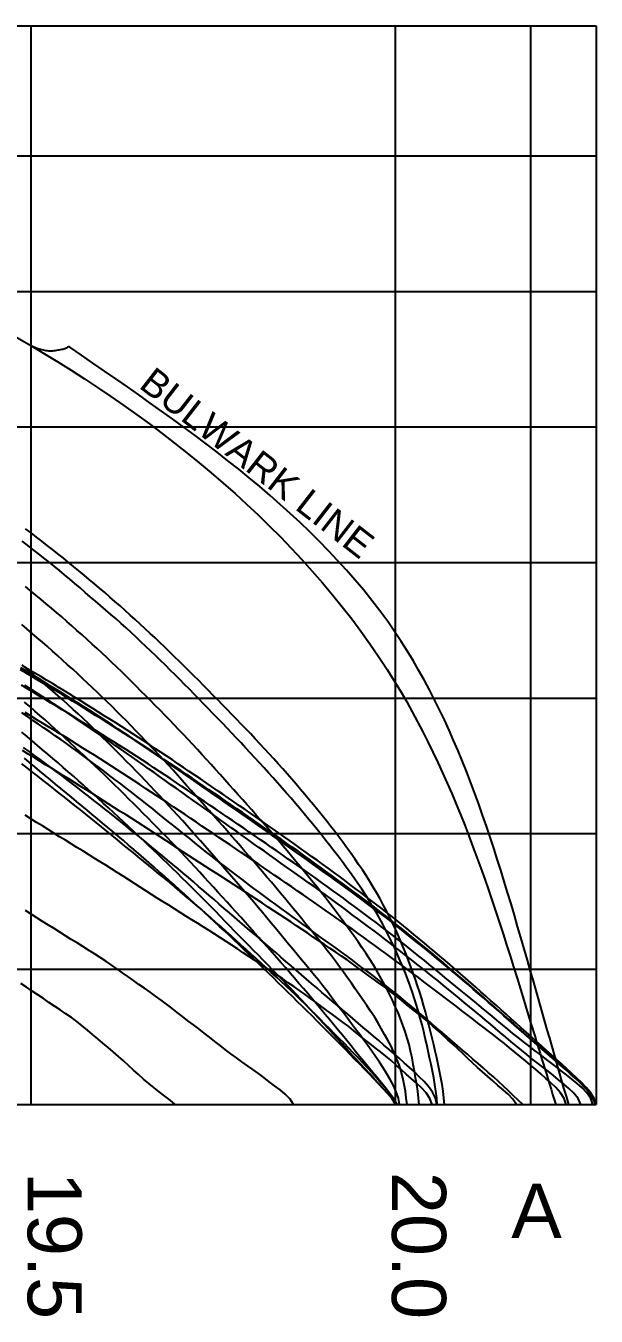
# Model space of a CAD drawing. Header units: millimetres. Extents: x 219888 to 472088, y 91183 to 209983.
# Drawn here: x 449671 to 458093, y 122298 to 141339 of the extents above; entities that cross this region are included whole.
import ezdxf

# ---------------------------------------------------------------- set-up
doc = ezdxf.new("R2010")
doc.units = ezdxf.units.MM
for name, color, linetype in [('Waterlines', 7, 'Continuous'), ('水线面图', 7, 'Continuous'), ('纵剖面图', 7, 'Continuous'), ('网格线和标注', 7, 'Continuous')]:
    doc.layers.add(name, color=color, linetype=linetype)
doc.styles.get("Standard").update_dxf_attribs({"font": 'arial.ttf', "height": 600})

msp = doc.modelspace()

# ---------------------------------------------------------------- linework, layer by layer
at = {"layer": 'Waterlines', "color": 135}
for points in [[(455851.174, 125419.386), (455844.814, 125515.956), (455833.404, 125616.996), (455818.044, 125716.076), (455800.074, 125814.686), (455780.314, 125912.826), (455759.304, 126010.906), (455737.594, 126108.566), (455715.414, 126206.276), (455693.114, 126303.696), (455670.374, 126401.256), (455647.094, 126498.406), (455622.994, 126595.586), (455597.944, 126692.476), (455571.814, 126789.096), (455544.644, 126885.166), (455516.274, 126981.136), (455486.784, 127076.756), (455456.124, 127172.026), (455424.314, 127266.886), (455391.324, 127361.346), (455357.144, 127455.376), (455321.784, 127548.966), (455285.334, 127641.876), (455247.604, 127734.536), (455208.644, 127826.716), (455168.484, 127918.356), (455127.134, 128009.446), (455084.514, 128099.956), (455040.594, 128189.846), (454995.354, 128279.076), (454948.784, 128367.616), (454900.824, 128455.406), (454851.454, 128542.416), (454800.654, 128628.596), (454748.464, 128713.936), (454694.974, 128798.466), (454640.304, 128882.226), (454584.524, 128965.266), (454527.874, 129047.466), (454470.194, 129129.196), (454411.694, 129210.346), (454352.444, 129290.956), (454292.524, 129371.056), (454231.994, 129450.686), (454170.814, 129529.856), (454109.094, 129608.566), (454046.804, 129686.846), (453984.004, 129764.686), (453920.664, 129842.126), (453856.864, 129919.156), (453792.584, 129995.806), (453727.874, 130072.056), (453662.704, 130147.966), (453597.134, 130223.506), (453531.164, 130298.686), (453464.824, 130373.536), (453398.114, 130448.066), (453331.054, 130522.286), (453263.634, 130596.186), (453195.914, 130669.786), (453127.874, 130743.116), (453059.554, 130816.156), (452990.934, 130888.936), (452922.064, 130961.476), (452852.974, 131033.796), (452783.654, 131105.906), (452714.154, 131177.816), (452644.454, 131249.566), (452574.624, 131321.156), (452504.634, 131392.616), (452434.534, 131463.946), (452364.314, 131535.166), (452293.984, 131606.256), (452223.474, 131677.216), (452152.814, 131747.986), (452081.954, 131818.576), (452010.874, 131888.946), (451939.554, 131959.086), (451867.994, 132028.966), (451796.164, 132098.576), (451724.044, 132167.886), (451651.634, 132236.896), (451578.944, 132305.606), (451505.964, 132374.006), (451432.704, 132442.096), (451359.144, 132509.886), (451285.304, 132577.356), (451211.194, 132644.526), (451136.794, 132711.356), (451062.094, 132777.896), (450987.114, 132844.096), (450911.844, 132909.966), (450836.264, 132975.486), (450760.354, 133040.636), (450684.154, 133105.436), (450607.614, 133169.866), (450530.774, 133233.916), (450453.604, 133297.616), (450376.184, 133360.936), (450298.544, 133423.836), (450220.534, 133486.476), (450142.254, 133548.796), (450063.734, 133610.786), (449984.994, 133672.476), (449906.034, 133733.886), (449826.864, 133794.966), (449747.434, 133855.776), (449667.794, 133916.256)], [(455743.924, 125419.386), (455737.174, 125516.116), (455725.844, 125616.806), (455710.884, 125716.386), (455693.524, 125814.856), (455674.344, 125913.396), (455654.074, 126011.366), (455633.234, 126109.176), (455612.084, 126207.176), (455590.664, 126304.836), (455568.524, 126402.536), (455545.434, 126499.996), (455521.194, 126596.866), (455495.464, 126693.656), (455468.364, 126790.026), (455439.834, 126885.976), (455409.864, 126981.476), (455378.474, 127076.506), (455345.744, 127170.836), (455311.504, 127264.886), (455275.844, 127358.436), (455238.784, 127451.396), (455200.324, 127543.806), (455160.514, 127635.606), (455119.304, 127726.806), (455076.734, 127817.356), (455032.744, 127907.236), (454987.434, 127996.216), (454940.604, 128084.656), (454892.324, 128172.336), (454842.634, 128259.176), (454791.454, 128345.186), (454738.854, 128430.316), (454684.974, 128514.636), (454629.894, 128598.186), (454573.774, 128681.006), (454516.674, 128763.176), (454458.674, 128844.726), (454399.924, 128925.706), (454340.604, 129006.016), (454280.524, 129086.036), (454219.854, 129165.616), (454158.644, 129244.766), (454096.884, 129323.506), (454034.644, 129401.836), (453971.914, 129479.796), (453908.734, 129557.366), (453845.104, 129634.586), (453781.044, 129711.456), (453716.594, 129787.976), (453651.754, 129864.176), (453586.554, 129940.046), (453520.974, 130015.626), (453455.054, 130090.886), (453388.824, 130165.866), (453322.244, 130240.556), (453255.384, 130314.976), (453188.224, 130389.136), (453120.784, 130463.046), (453053.094, 130536.686), (452985.134, 130610.116), (452916.944, 130683.336), (452848.534, 130756.346), (452779.944, 130829.166), (452711.174, 130901.816), (452642.234, 130974.306), (452573.164, 131046.666), (452503.944, 131118.886), (452434.614, 131190.996), (452365.184, 131263.006), (452295.614, 131334.886), (452225.884, 131406.626), (452155.984, 131478.196), (452085.914, 131549.586), (452015.594, 131620.786), (451945.064, 131691.746), (451874.294, 131762.476), (451803.264, 131832.966), (451731.974, 131903.186), (451660.444, 131973.146), (451588.634, 132042.816), (451516.554, 132112.206), (451444.204, 132181.286), (451371.544, 132250.036), (451298.564, 132318.426), (451225.234, 132386.406), (451151.514, 132453.926), (451077.174, 132521.066), (451002.454, 132587.456), (450927.084, 132653.356), (450851.434, 132718.636), (450775.344, 132783.676), (450699.324, 132848.406), (450623.244, 132913.406), (450547.574, 132978.876), (450472.204, 133044.566), (450396.494, 133110.136), (450320.304, 133174.986), (450243.434, 133239.096), (450165.964, 133302.466), (450088.134, 133365.266), (450009.794, 133427.736), (449931.344, 133489.726), (449852.534, 133551.496), (449773.554, 133612.946), (449694.464, 133674.056), (449615.064, 133734.996)], [(455478.694, 125419.386), (455469.924, 125516.056), (455457.784, 125616.866), (455443.064, 125716.186), (455426.404, 125814.736), (455408.804, 125913.566), (455391.454, 126012.156), (455373.424, 126110.546), (455353.054, 126208.666), (455329.444, 126305.816), (455302.574, 126402.056), (455272.574, 126497.656), (455239.714, 126592.296), (455204.314, 126685.706), (455166.454, 126778.416), (455126.414, 126870.196), (455084.494, 126960.836), (455040.664, 127050.876), (454995.114, 127140.016), (454947.934, 127228.306), (454899.184, 127315.716), (454849.044, 127402.086), (454797.324, 127487.806), (454744.224, 127572.666), (454689.834, 127656.666), (454634.274, 127739.906), (454577.804, 127822.256), (454520.284, 127904.186), (454462.014, 127985.546), (454403.024, 128066.396), (454343.424, 128146.786), (454283.324, 128226.786), (454222.724, 128306.416), (454161.694, 128385.706), (454100.244, 128464.666), (454038.504, 128543.146), (453976.284, 128621.506), (453913.694, 128699.576), (453850.764, 128777.366), (453787.504, 128854.896), (453723.944, 128932.186), (453660.094, 129009.226), (453595.974, 129086.026), (453531.594, 129162.606), (453466.944, 129238.956), (453402.034, 129315.106), (453336.904, 129391.036), (453271.544, 129466.776), (453205.944, 129542.326), (453140.134, 129617.676), (453074.124, 129692.836), (453007.914, 129767.826), (452941.504, 129842.676), (452874.944, 129917.366), (452808.254, 129991.916), (452741.424, 130066.366), (452674.474, 130140.706), (452607.434, 130214.946), (452540.304, 130289.136), (452473.104, 130363.246), (452405.864, 130437.326), (452338.554, 130511.336), (452271.154, 130585.256), (452203.604, 130659.026), (452135.894, 130732.646), (452067.924, 130806.056), (451999.704, 130879.226), (451931.194, 130952.076), (451862.304, 131024.616), (451793.024, 131096.756), (451723.304, 131168.436), (451653.194, 131239.706), (451582.594, 131310.776), (451511.894, 131381.426), (451440.944, 131452.006), (451370.174, 131522.326), (451299.314, 131593.056), (451229.074, 131664.106), (451158.884, 131735.396), (451087.844, 131806.016), (451015.864, 131875.606), (450943.174, 131944.556), (450870.144, 132012.996), (450796.844, 132081.026), (450723.274, 132148.746), (450649.364, 132216.316), (450575.254, 132283.576), (450501.034, 132350.506), (450426.474, 132417.266), (450351.694, 132483.726), (450276.664, 132549.896), (450201.384, 132615.706), (450125.744, 132681.156), (450049.804, 132746.196), (449973.444, 132810.826), (449896.614, 132875.126), (449819.654, 132938.756), (449742.164, 133002.056), (449664.304, 133064.916)], [(455300.504, 125419.386), (455289.214, 125516.106), (455275.644, 125616.206), (455259.574, 125715.296), (455239.224, 125813.546), (455214.484, 125910.676), (455184.824, 126006.136), (455146.024, 126098.626), (455106.974, 126190.826), (455067.634, 126282.596), (455018.444, 126369.876), (454967.864, 126456.626), (454917.554, 126543.106), (454867.324, 126629.406), (454816.794, 126715.666), (454762.494, 126799.406), (454705.394, 126882.026), (454648.674, 126964.616), (454591.914, 127047.006), (454534.904, 127129.276), (454477.514, 127211.406), (454419.844, 127293.086), (454361.554, 127374.436), (454302.604, 127455.226), (454242.944, 127535.456), (454182.394, 127615.306), (454121.244, 127694.476), (454059.424, 127773.136), (453997.034, 127851.356), (453934.164, 127929.216), (453870.964, 128006.816), (453807.554, 128084.266), (453744.024, 128161.626), (453680.504, 128238.756), (453616.754, 128315.946), (453552.884, 128393.026), (453488.884, 128469.996), (453424.734, 128546.846), (453360.484, 128623.566), (453296.074, 128700.166), (453231.604, 128776.506), (453166.864, 128852.856), (453101.974, 128929.056), (453036.924, 129005.096), (452971.724, 129081.016), (452906.384, 129156.786), (452840.874, 129232.436), (452775.244, 129307.956), (452709.484, 129383.316), (452643.474, 129458.666), (452577.374, 129533.756), (452511.134, 129608.646), (452444.744, 129683.326), (452377.974, 129758.016), (452311.094, 129832.506), (452244.244, 129906.736), (452177.214, 129981.086), (452110.304, 130055.496), (452043.664, 130130.136), (451977.364, 130204.896), (451910.884, 130279.746), (451844.124, 130354.216), (451776.804, 130428.316), (451709.014, 130501.986), (451640.724, 130575.426), (451572.294, 130648.386), (451503.504, 130721.166), (451434.534, 130793.556), (451365.194, 130865.816), (451295.654, 130937.796), (451225.824, 131009.496), (451155.834, 131080.806), (451085.424, 131151.916), (451014.724, 131222.686), (450943.524, 131293.226), (450872.094, 131363.296), (450800.314, 131433.006), (450728.204, 131502.366), (450655.754, 131571.356), (450582.974, 131640.016), (450509.854, 131708.346), (450436.444, 131776.336), (450362.724, 131844.016), (450288.754, 131911.406), (450214.534, 131978.506), (450140.014, 132045.326), (450065.254, 132111.816), (449990.164, 132177.966), (449914.864, 132243.646), (449839.094, 132309.046), (449762.954, 132374.036), (449686.474, 132438.576), (449609.594, 132502.686)], [(458092.724, 125419.386), (458062.264, 125511.426), (458006.844, 125595.706), (457940.254, 125670.906), (457869.444, 125741.916), (457796.014, 125809.996), (457721.414, 125876.726), (457646.374, 125942.836), (457570.944, 126008.616), (457495.294, 126074.136), (457419.614, 126139.396), (457343.824, 126204.686), (457268.014, 126270.056), (457192.364, 126335.416), (457116.724, 126400.876), (457041.104, 126466.396), (456965.784, 126531.806), (456890.544, 126597.616), (456815.244, 126663.826), (456740.034, 126729.846), (456664.764, 126795.876), (456589.624, 126861.786), (456514.434, 126927.726), (456439.214, 126993.616), (456363.854, 127059.426), (456288.494, 127124.946), (456212.704, 127190.466), (456136.894, 127255.626), (456060.894, 127320.586), (455984.634, 127385.496), (455908.334, 127450.196), (455831.984, 127514.756), (455755.614, 127579.126), (455679.144, 127643.356), (455602.454, 127707.406), (455524.854, 127770.386), (455446.984, 127833.506), (455369.274, 127896.526), (455291.404, 127959.496), (455213.484, 128022.216), (455135.444, 128084.666), (455057.074, 128146.906), (454978.514, 128208.746), (454899.604, 128270.166), (454820.434, 128331.166), (454740.974, 128391.756), (454661.064, 128452.106), (454581.064, 128511.956), (454500.834, 128571.426), (454420.174, 128630.716), (454339.384, 128689.686), (454258.614, 128748.266), (454177.514, 128806.866), (454096.404, 128865.476), (454015.524, 128924.146), (453934.534, 128982.916), (453853.514, 129041.416), (453771.994, 129099.826), (453690.474, 129157.776), (453608.804, 129215.466), (453526.914, 129273.046), (453445.044, 129330.376), (453362.974, 129387.646), (453281.004, 129444.686), (453198.754, 129501.726), (453116.494, 129558.626), (453034.164, 129615.416), (452951.804, 129672.096), (452869.444, 129728.666), (452786.904, 129785.266), (452704.434, 129841.746), (452621.954, 129898.176), (452539.574, 129954.526), (452457.074, 130010.936), (452374.244, 130067.436), (452291.434, 130123.776), (452208.734, 130179.916), (452125.894, 130236.006), (452043.044, 130291.956), (451959.984, 130347.876), (451876.904, 130403.626), (451793.814, 130459.186), (451710.564, 130514.636), (451627.234, 130569.916), (451543.834, 130625.036), (451460.334, 130680.006), (451376.654, 130734.896), (451293.014, 130789.516), (451209.174, 130844.016), (451125.334, 130898.156), (451041.194, 130951.886), (450956.344, 131004.896), (450871.284, 131057.856), (450786.604, 131111.106), (450701.944, 131164.336), (450617.094, 131217.496), (450532.174, 131270.416), (450447.204, 131323.066), (450361.914, 131375.536), (450276.594, 131427.656), (450191.024, 131479.526), (450105.344, 131531.106), (450019.554, 131582.456), (449933.604, 131633.646), (449847.604, 131684.636), (449761.544, 131735.466), (449675.284, 131786.196), (449589.064, 131836.716)], [(458084.574, 125419.386), (458047.864, 125509.906), (457992.674, 125594.056), (457926.844, 125669.696), (457855.804, 125740.086), (457782.694, 125808.746), (457708.984, 125876.416), (457634.014, 125942.866), (457558.654, 126008.646), (457483.254, 126074.226), (457407.694, 126139.936), (457332.334, 126205.446), (457256.724, 126271.116), (457181.134, 126336.736), (457105.764, 126402.216), (457030.254, 126467.936), (456954.864, 126533.746), (456879.584, 126599.686), (456804.394, 126665.686), (456729.364, 126731.566), (456654.124, 126797.556), (456578.794, 126863.426), (456503.334, 126929.126), (456427.744, 126994.666), (456352.214, 127059.886), (456276.394, 127125.116), (456200.484, 127190.206), (456124.474, 127255.166), (456048.184, 127320.156), (455971.914, 127384.846), (455895.614, 127449.156), (455818.784, 127513.336), (455741.644, 127577.176), (455664.374, 127640.516), (455586.634, 127703.666), (455508.834, 127766.356), (455430.724, 127828.886), (455352.514, 127891.206), (455274.314, 127953.326), (455195.964, 128015.396), (455117.534, 128077.466), (455039.604, 128139.346), (454959.594, 128200.106), (454879.494, 128260.126), (454799.324, 128319.966), (454719.034, 128379.716), (454638.634, 128439.386), (454558.294, 128498.846), (454477.824, 128558.216), (454397.274, 128617.406), (454316.494, 128676.466), (454235.654, 128735.226), (454154.674, 128793.746), (454073.354, 128852.186), (453992.034, 128910.336), (453910.544, 128968.346), (453829.114, 129026.166), (453747.444, 129084.066), (453665.784, 129141.916), (453584.274, 129199.606), (453502.624, 129257.376), (453421.014, 129315.086), (453339.214, 129372.876), (453257.604, 129430.486), (453175.884, 129488.126), (453094.264, 129545.596), (453012.464, 129603.046), (452930.614, 129660.266), (452848.464, 129717.376), (452766.004, 129774.466), (452683.744, 129831.346), (452601.574, 129888.186), (452519.264, 129945.206), (452437.084, 130002.266), (452355.154, 130059.316), (452273.024, 130116.556), (452190.884, 130173.776), (452108.824, 130230.816), (452026.514, 130287.856), (451944.274, 130344.656), (451861.914, 130401.316), (451779.324, 130457.936), (451696.784, 130514.326), (451614.074, 130570.676), (451531.364, 130626.896), (451448.614, 130683.056), (451365.874, 130739.136), (451283.184, 130795.116), (451200.434, 130851.066), (451117.654, 130906.996), (451034.774, 130962.606), (450950.774, 131017.346), (450866.714, 131071.846), (450782.684, 131126.116), (450698.484, 131180.276), (450614.254, 131234.236), (450529.934, 131288.046), (450445.504, 131341.676), (450361.004, 131395.106), (450276.314, 131448.346), (450191.504, 131501.346), (450106.574, 131554.126), (450021.524, 131606.716), (449936.334, 131659.146), (449851.084, 131711.406), (449765.724, 131763.536), (449680.404, 131815.466), (449594.894, 131867.346)], [(455190.084, 125419.386), (455172.114, 125514.856), (455139.494, 125610.516), (455098.294, 125702.216), (455051.094, 125790.596), (454999.724, 125876.526), (454945.874, 125961.086), (454890.804, 126044.616), (454834.944, 126127.866), (454778.424, 126210.346), (454720.214, 126292.096), (454661.054, 126372.836), (454601.164, 126453.376), (454541.104, 126533.496), (454480.894, 126613.456), (454420.544, 126693.356), (454360.204, 126773.056), (454299.674, 126852.916), (454239.264, 126932.596), (454178.884, 127012.256), (454118.754, 127091.926), (454058.394, 127171.656), (453995.554, 127249.836), (453931.784, 127327.066), (453867.674, 127404.176), (453803.594, 127481.076), (453739.484, 127558.056), (453675.504, 127635.036), (453611.754, 127712.086), (453548.354, 127789.286), (453485.024, 127866.896), (453421.914, 127944.456), (453358.634, 128022.026), (453294.944, 128099.446), (453230.964, 128176.406), (453166.604, 128253.036), (453101.834, 128329.536), (453036.994, 128405.686), (452971.854, 128481.796), (452906.594, 128557.746), (452841.304, 128633.476), (452775.814, 128709.216), (452710.234, 128784.856), (452644.554, 128860.406), (452578.824, 128935.866), (452512.994, 129011.256), (452447.104, 129086.566), (452381.144, 129161.786), (452315.054, 129236.926), (452248.854, 129311.936), (452182.504, 129386.816), (452115.824, 129461.696), (452049.084, 129536.276), (451982.154, 129610.656), (451914.974, 129684.836), (451847.544, 129758.816), (451779.854, 129832.546), (451711.904, 129906.036), (451643.704, 129979.286), (451575.234, 130052.306), (451506.494, 130125.066), (451437.514, 130197.596), (451368.284, 130269.876), (451298.794, 130341.916), (451229.044, 130413.716), (451159.054, 130485.266), (451088.834, 130556.576), (451018.454, 130627.516), (450947.714, 130698.326), (450876.674, 130768.866), (450805.334, 130839.086), (450733.684, 130908.976), (450661.694, 130978.506), (450589.324, 131047.656), (450516.564, 131116.386), (450443.404, 131184.686), (450369.794, 131252.516), (450295.754, 131319.846), (450221.214, 131386.656), (450146.264, 131452.956), (450070.964, 131518.816), (449995.214, 131584.466), (449919.384, 131649.706), (449843.454, 131714.706), (449767.294, 131779.736), (449691.244, 131844.756), (449615.554, 131909.976)], [(458092.724, 125419.386), (458062.724, 125511.746), (458007.944, 125596.666), (457943.374, 125673.296), (457874.084, 125745.806), (457802.444, 125815.756), (457729.604, 125884.346), (457656.214, 125952.166), (457582.174, 126019.686), (457508.094, 126086.686), (457433.604, 126153.646), (457359.014, 126220.396), (457284.514, 126286.886), (457209.754, 126353.476), (457135.004, 126420.036), (457060.294, 126486.606), (456985.824, 126553.096), (456911.254, 126619.836), (456836.774, 126686.676), (456762.324, 126753.526), (456687.874, 126820.356), (456613.534, 126886.966), (456538.894, 126953.626), (456464.134, 127020.126), (456389.264, 127086.486), (456314.264, 127152.676), (456239.164, 127218.716), (456163.904, 127284.596), (456088.524, 127350.326), (456013.014, 127415.886), (455937.294, 127481.246), (455861.364, 127546.386), (455785.224, 127611.276), (455708.984, 127675.776), (455632.334, 127740.156), (455555.464, 127804.266), (455478.554, 127867.986), (455401.344, 127931.596), (455324.004, 127994.966), (455246.534, 128058.056), (455168.694, 128121.026), (455090.734, 128183.566), (455012.404, 128245.596), (454933.374, 128306.696), (454853.614, 128367.106), (454773.984, 128427.696), (454694.634, 128488.426), (454615.164, 128549.186), (454535.424, 128609.886), (454455.744, 128670.136), (454375.654, 128730.156), (454295.294, 128789.786), (454214.704, 128849.066), (454134.074, 128907.946), (454053.054, 128966.696), (453971.884, 129025.226), (453890.604, 129083.566), (453809.194, 129141.726), (453727.854, 129199.676), (453646.294, 129257.606), (453564.674, 129315.426), (453483.024, 129373.126), (453401.334, 129430.726), (453319.424, 129488.316), (453237.654, 129545.676), (453155.694, 129602.976), (453073.714, 129660.046), (452991.634, 129716.876), (452909.094, 129773.706), (452826.654, 129830.246), (452744.214, 129886.716), (452661.574, 129943.316), (452579.094, 129999.756), (452496.424, 130056.296), (452413.964, 130112.696), (452331.294, 130169.186), (452248.744, 130225.476), (452165.984, 130281.806), (452083.154, 130337.996), (452000.394, 130393.966), (451917.384, 130449.886), (451834.304, 130505.636), (451751.214, 130561.156), (451667.914, 130616.586), (451584.544, 130671.866), (451501.124, 130726.996), (451417.614, 130781.986), (451334.074, 130836.816), (451250.334, 130891.566), (451166.534, 130946.056), (451082.774, 131000.096), (450998.394, 131053.616), (450913.324, 131106.396), (450828.544, 131159.416), (450743.754, 131212.706), (450658.934, 131265.956), (450574.094, 131319.026), (450489.194, 131371.886), (450404.234, 131424.496), (450318.934, 131476.976), (450233.564, 131529.136), (450148.094, 131581.006), (450062.464, 131632.666), (449976.684, 131684.136), (449890.844, 131735.406), (449804.864, 131786.516), (449718.854, 131837.426), (449632.794, 131888.156)], [(458043.784, 125419.386), (458013.314, 125511.956), (457955.604, 125594.476), (457885.934, 125666.576), (457810.954, 125732.846), (457733.374, 125796.306), (457654.934, 125858.276), (457575.704, 125919.676), (457496.404, 125980.636), (457416.954, 126041.546), (457337.824, 126102.126), (457258.434, 126162.856), (457178.954, 126223.926), (457099.624, 126285.306), (457020.834, 126346.726), (456942.164, 126408.696), (456864.034, 126471.056), (456786.384, 126533.766), (456708.854, 126597.006), (456631.664, 126660.346), (456554.254, 126723.786), (456477.034, 126787.606), (456399.884, 126851.476), (456322.844, 126915.286), (456245.894, 126978.976), (456168.884, 127042.626), (456091.654, 127106.296), (456014.404, 127169.546), (455937.084, 127232.646), (455859.794, 127296.336), (455782.714, 127360.106), (455705.314, 127423.816), (455627.924, 127487.036), (455550.134, 127550.076), (455472.224, 127612.786), (455394.094, 127675.376), (455315.924, 127737.756), (455237.694, 127799.966), (455159.294, 127862.066), (455080.984, 127923.786), (455002.294, 127984.996), (454921.944, 128045.086), (454841.894, 128105.416), (454761.954, 128165.626), (454682.064, 128225.646), (454602.004, 128285.576), (454521.694, 128345.416), (454441.434, 128404.896), (454360.854, 128464.196), (454280.134, 128523.206), (454199.244, 128581.956), (454118.084, 128640.566), (454036.904, 128698.876), (453955.534, 128757.016), (453874.244, 128814.786), (453792.584, 128872.506), (453710.824, 128929.836), (453628.624, 128987.046), (453546.394, 129044.216), (453464.324, 129101.366), (453382.154, 129158.516), (453300.014, 129215.546), (453217.704, 129272.546), (453135.494, 129329.306), (453053.054, 129386.016), (452970.534, 129442.546), (452887.914, 129498.966), (452805.274, 129555.266), (452722.544, 129611.466), (452639.764, 129667.576), (452556.944, 129723.606), (452474.074, 129779.576), (452391.184, 129835.486), (452308.284, 129891.326), (452225.424, 129947.096), (452142.394, 130002.946), (452059.444, 130058.716), (451976.494, 130114.496), (451893.644, 130170.206), (451810.494, 130225.886), (451727.124, 130281.326), (451643.534, 130336.606), (451560.084, 130391.496), (451476.394, 130446.276), (451392.424, 130500.966), (451308.524, 130555.346), (451224.424, 130609.596), (451140.264, 130663.616), (451055.984, 130717.456), (450971.564, 130771.086), (450887.064, 130824.576), (450802.474, 130877.936), (450717.814, 130931.156), (450633.094, 130984.266), (450548.384, 131037.226), (450463.524, 131090.126), (450378.744, 131142.806), (450293.724, 131195.396), (450208.464, 131246.996), (450122.434, 131298.836), (450036.674, 131350.536), (449950.934, 131402.116), (449865.124, 131453.616), (449779.274, 131504.956), (449693.354, 131556.176), (449607.374, 131607.236)], [(457863.534, 125419.386), (457824.994, 125508.836), (457761.434, 125586.816), (457689.354, 125656.756), (457614.974, 125723.386), (457536.874, 125786.636), (457459.844, 125850.076), (457381.804, 125912.686), (457302.684, 125974.086), (457223.364, 126035.156), (457144.454, 126096.586), (457066.054, 126158.706), (456988.214, 126221.566), (456910.914, 126285.096), (456834.134, 126349.186), (456757.564, 126413.736), (456681.374, 126478.456), (456605.324, 126543.386), (456529.614, 126608.266), (456453.744, 126673.126), (456376.684, 126737.466), (456299.574, 126801.246), (456222.434, 126864.796), (456145.184, 126928.276), (456067.714, 126991.766), (455990.264, 127055.096), (455912.734, 127118.306), (455835.094, 127181.386), (455757.514, 127244.166), (455679.634, 127306.936), (455601.604, 127369.536), (455523.414, 127431.946), (455445.074, 127494.146), (455366.554, 127556.136), (455287.854, 127617.886), (455208.964, 127679.416), (455130.074, 127740.546), (455050.804, 127801.596), (454971.304, 127862.386), (454891.684, 127922.936), (454811.914, 127983.266), (454732.024, 128043.396), (454652.014, 128103.356), (454571.914, 128163.146), (454491.544, 128222.896), (454411.264, 128282.386), (454330.944, 128341.696), (454250.314, 128401.006), (454169.654, 128460.126), (454088.904, 128519.066), (454008.094, 128577.786), (453926.994, 128636.366), (453845.834, 128694.566), (453764.264, 128752.646), (453682.584, 128810.566), (453600.914, 128868.366), (453519.284, 128926.116), (453437.544, 128983.966), (453355.964, 129041.746), (453274.334, 129099.646), (453192.864, 129157.526), (453111.354, 129215.556), (453029.904, 129273.666), (452948.554, 129331.826), (452867.244, 129390.036), (452786.004, 129448.306), (452704.824, 129506.596), (452623.654, 129564.986), (452542.594, 129623.376), (452461.634, 129681.856), (452380.944, 129740.376), (452299.404, 129798.566), (452217.604, 129856.446), (452135.894, 129914.136), (452054.084, 129971.866), (451972.424, 130029.546), (451890.634, 130087.356), (451809.094, 130145.076), (451727.444, 130202.956), (451645.904, 130260.866), (451564.374, 130318.806), (451482.894, 130376.716), (451401.404, 130434.606), (451319.774, 130492.526), (451238.234, 130550.216), (451156.504, 130607.786), (451074.674, 130664.926), (450992.224, 130721.566), (450909.344, 130777.386), (450826.354, 130833.126), (450743.434, 130889.476), (450660.884, 130945.776), (450578.164, 131002.116), (450495.404, 131058.256), (450412.314, 131114.266), (450329.244, 131169.896), (450245.894, 131225.286), (450162.444, 131280.316), (450078.744, 131335.126), (449995.024, 131389.636), (449911.054, 131444.006), (449826.974, 131498.146), (449742.794, 131552.086), (449658.384, 131605.866)], [(457011.544, 125419.386), (456939.464, 125486.336), (456867.654, 125556.626), (456795.344, 125625.726), (456722.114, 125694.136), (456648.954, 125762.206), (456574.804, 125829.526), (456498.854, 125894.886), (456423.154, 125960.296), (456347.604, 126025.846), (456272.564, 126091.416), (456196.924, 126157.266), (456120.954, 126222.376), (456044.904, 126287.466), (455968.924, 126352.586), (455893.014, 126417.846), (455817.424, 126483.046), (455741.674, 126548.436), (455665.904, 126613.736), (455589.974, 126678.886), (455513.864, 126743.776), (455437.464, 126808.326), (455360.724, 126872.506), (455283.794, 126936.126), (455206.344, 126999.456), (455128.524, 127062.336), (455050.334, 127124.746), (454971.764, 127186.666), (454892.834, 127248.076), (454813.544, 127309.046), (454733.924, 127369.596), (454654.044, 127429.776), (454574.104, 127489.496), (454493.784, 127549.066), (454413.284, 127608.386), (454332.454, 127667.616), (454251.684, 127726.546), (454170.894, 127785.296), (454089.934, 127844.036), (454009.074, 127902.656), (453928.184, 127961.406), (453847.484, 128020.196), (453766.294, 128078.996), (453685.134, 128137.356), (453603.784, 128195.856), (453522.774, 128254.266), (453441.614, 128313.056), (453360.774, 128371.926), (453280.134, 128431.006), (453199.554, 128490.386), (453119.284, 128549.966), (453039.144, 128609.856), (452959.194, 128669.936), (452879.394, 128730.186), (452799.704, 128790.586), (452720.164, 128851.076), (452640.664, 128911.736), (452561.394, 128972.406), (452482.234, 129033.176), (452403.524, 129094.796), (452325.234, 129157.326), (452246.924, 129219.896), (452168.834, 129282.326), (452090.694, 129344.786), (452012.534, 129407.296), (451934.524, 129469.746), (451856.454, 129532.246), (451778.464, 129594.736), (451700.404, 129657.346), (451622.474, 129719.836), (451544.334, 129782.376), (451466.184, 129844.666), (451387.814, 129906.746), (451309.164, 129968.556), (451230.234, 130030.066), (451151.144, 130091.156), (451071.684, 130152.056), (450992.094, 130212.606), (450912.304, 130272.966), (450832.464, 130333.116), (450752.464, 130393.156), (450672.384, 130453.056), (450592.264, 130512.796), (450512.004, 130572.456), (450431.634, 130631.966), (450351.294, 130691.156), (450270.644, 130749.976), (450188.364, 130806.536), (450105.634, 130863.496), (450023.294, 130920.336), (449940.984, 130977.086), (449858.514, 131033.796), (449775.994, 131090.346), (449693.374, 131146.756), (449610.664, 131202.956)], [(455144.234, 125419.386), (455101.754, 125505.506), (455041.564, 125587.136), (454980.124, 125666.356), (454917.644, 125744.886), (454854.704, 125822.746), (454791.224, 125900.316), (454727.454, 125977.456), (454663.374, 126054.506), (454599.554, 126131.316), (454535.974, 126208.726), (454473.244, 126286.676), (454410.564, 126364.866), (454347.464, 126442.716), (454284.084, 126520.106), (454220.344, 126597.356), (454156.474, 126674.366), (454092.294, 126751.356), (454028.134, 126828.016), (453963.664, 126904.666), (453899.084, 126981.156), (453834.334, 127057.456), (453769.404, 127133.616), (453704.284, 127209.606), (453638.984, 127285.426), (453573.484, 127361.096), (453507.804, 127436.606), (453441.964, 127511.966), (453375.954, 127587.196), (453309.774, 127662.296), (453243.484, 127737.266), (453177.154, 127811.986), (453110.574, 127886.756), (453043.894, 127961.416), (452977.134, 128035.986), (452910.274, 128110.476), (452843.364, 128184.886), (452776.374, 128259.226), (452709.334, 128333.516), (452642.234, 128407.726), (452575.114, 128481.886), (452507.934, 128555.986), (452440.564, 128630.206), (452373.244, 128704.216), (452305.784, 128778.106), (452238.124, 128851.836), (452170.204, 128925.356), (452101.984, 128998.616), (452033.474, 129071.596), (451964.714, 129144.176), (451895.534, 129216.576), (451826.044, 129288.656), (451756.324, 129360.376), (451686.294, 129431.916), (451616.064, 129503.246), (451545.714, 129574.396), (451475.214, 129645.416), (451404.654, 129716.306), (451333.964, 129787.176), (451263.394, 129857.836), (451192.664, 129928.636), (451122.264, 129999.366), (451052.184, 130070.786), (450980.184, 130140.786), (450908.004, 130210.206), (450835.674, 130279.366), (450763.164, 130348.406), (450690.544, 130417.276), (450617.764, 130486.046), (450544.914, 130554.626), (450471.904, 130623.086), (450398.734, 130691.366), (450325.404, 130759.466), (450251.874, 130827.326), (450178.114, 130894.896), (450104.074, 130962.136), (450029.624, 131029.126), (449954.904, 131095.676), (449879.834, 131161.806), (449804.394, 131227.516), (449728.574, 131292.796), (449652.384, 131357.666)], [(457651.424, 125419.386), (457619.734, 125511.496), (457564.874, 125596.136), (457497.234, 125670.236), (457424.964, 125739.696), (457350.814, 125807.056), (457275.794, 125873.186), (457200.094, 125938.526), (457124.564, 126003.766), (457048.064, 126068.376), (456970.044, 126131.316), (456891.974, 126193.856), (456814.094, 126256.646), (456736.364, 126319.426), (456658.354, 126382.006), (456579.574, 126443.476), (456500.074, 126504.736), (456420.984, 126565.856), (456341.894, 126627.056), (456262.734, 126688.376), (456183.974, 126749.366), (456104.534, 126810.386), (456024.804, 126871.076), (455945.044, 126931.756), (455865.444, 126992.316), (455785.864, 127052.826), (455706.344, 127113.256), (455626.764, 127173.646), (455547.004, 127233.466), (455466.624, 127293.686), (455386.574, 127353.706), (455306.394, 127413.706), (455226.254, 127473.516), (455145.944, 127533.216), (455065.534, 127592.666), (454985.014, 127651.666), (454904.074, 127710.246), (454822.624, 127768.446), (454741.264, 127826.176), (454659.734, 127884.356), (454578.794, 127943.066), (454497.854, 128001.896), (454416.544, 128060.466), (454335.134, 128118.456), (454253.424, 128176.216), (454171.514, 128233.806), (454089.674, 128291.116), (454007.594, 128348.366), (453925.484, 128405.446), (453843.334, 128462.366), (453760.964, 128519.216), (453678.694, 128575.776), (453596.174, 128632.286), (453513.604, 128688.686), (453431.074, 128745.066), (453348.564, 128801.586), (453266.204, 128858.216), (453183.604, 128914.916), (453100.944, 128971.376), (453018.184, 129027.636), (452935.354, 129083.736), (452852.514, 129139.736), (452769.544, 129195.746), (452686.654, 129251.646), (452603.664, 129307.576), (452520.794, 129363.406), (452437.784, 129419.326), (452354.824, 129475.216), (452271.894, 129531.096), (452188.964, 129586.986), (452106.074, 129642.836), (452023.114, 129698.736), (451940.314, 129754.566), (451857.614, 129810.326), (451774.694, 129866.106), (451691.024, 129921.556), (451607.464, 129976.676), (451523.894, 130031.656), (451440.214, 130086.536), (451356.484, 130141.296), (451272.674, 130195.936), (451188.804, 130250.436), (451104.854, 130304.796), (451020.794, 130359.006), (450936.644, 130413.046), (450852.414, 130466.946), (450768.094, 130520.696), (450683.654, 130574.356), (450599.174, 130627.836), (450514.594, 130681.216), (450429.974, 130734.426), (450345.344, 130787.406), (450260.634, 130840.066), (450175.274, 130892.186), (450089.674, 130944.196), (450004.194, 130996.336), (449918.754, 131048.376), (449833.204, 131100.386), (449747.634, 131152.246), (449661.934, 131204.006)], [(455133.414, 125419.386), (455085.064, 125503.286), (455019.524, 125579.936), (454952.004, 125654.086), (454884.484, 125728.026), (454816.344, 125801.726), (454748.194, 125875.176), (454680.094, 125948.426), (454611.964, 126021.536), (454543.714, 126094.416), (454475.094, 126166.756), (454407.404, 126240.816), (454339.904, 126315.006), (454272.604, 126388.976), (454205.224, 126462.946), (454137.824, 126536.786), (454070.234, 126610.596), (454002.604, 126684.176), (453934.744, 126757.666), (453866.714, 126830.926), (453798.444, 126903.976), (453729.854, 126976.906), (453661.124, 127049.516), (453592.174, 127121.916), (453523.004, 127194.096), (453453.624, 127266.076), (453384.054, 127337.866), (453314.324, 127409.486), (453244.384, 127480.966), (453174.324, 127552.326), (453104.164, 127623.576), (453033.804, 127694.876), (452963.584, 127766.006), (452893.424, 127837.086), (452823.224, 127908.356), (452753.244, 127979.686), (452683.604, 128051.366), (452614.424, 128123.536), (452545.224, 128195.846), (452475.654, 128267.716), (452405.694, 128339.106), (452335.354, 128410.316), (452264.724, 128481.396), (452194.084, 128552.136), (452123.244, 128622.806), (452052.314, 128693.226), (451981.184, 128763.576), (451909.924, 128833.756), (451838.494, 128903.776), (451766.934, 128973.586), (451695.174, 129043.216), (451623.214, 129112.636), (451551.084, 129181.856), (451478.774, 129250.876), (451406.274, 129319.686), (451333.464, 129388.456), (451260.604, 129456.936), (451187.584, 129525.226), (451114.404, 129593.386), (451041.134, 129661.386), (450967.674, 129729.276), (450894.094, 129796.986), (450820.294, 129864.506), (450746.284, 129931.816), (450672.054, 129998.866), (450597.694, 130065.576), (450522.994, 130132.156), (450448.034, 130198.466), (450372.994, 130264.436), (450297.614, 130330.276), (450222.054, 130395.866), (450146.404, 130461.196), (450070.554, 130526.396), (449994.564, 130591.446), (449918.484, 130656.346), (449842.294, 130721.116), (449766.014, 130785.736), (449689.644, 130850.236), (449613.104, 130914.666)], [(456916.224, 125419.386), (456863.964, 125501.596), (456792.734, 125572.856), (456716.734, 125638.376), (456640.374, 125702.916), (456564.894, 125768.876), (456490.364, 125835.376), (456415.374, 125901.686), (456341.214, 125969.036), (456267.574, 126036.826), (456194.604, 126105.156), (456122.494, 126174.096), (456049.934, 126242.876), (455975.734, 126310.376), (455901.304, 126377.376), (455826.964, 126444.266), (455752.524, 126511.256), (455678.404, 126577.996), (455604.364, 126644.796), (455527.044, 126708.946), (455449.194, 126771.936), (455371.424, 126834.826), (455293.754, 126897.676), (455215.954, 126960.656), (455138.534, 127023.426), (455060.754, 127086.076), (454980.004, 127145.716), (454899.054, 127204.706), (454818.204, 127263.486), (454737.204, 127322.286), (454656.274, 127380.936), (454575.314, 127439.546), (454494.344, 127498.036), (454413.354, 127556.286), (454330.544, 127612.656), (454247.554, 127668.726), (454164.594, 127724.776), (454081.674, 127780.756), (453998.714, 127836.656), (453915.734, 127892.466), (453832.684, 127948.186), (453749.554, 128003.816), (453666.344, 128059.316), (453583.094, 128114.706), (453499.814, 128169.996), (453416.424, 128225.246), (453333.044, 128280.396), (453249.794, 128335.366), (453166.434, 128390.336), (453082.654, 128444.906), (452998.244, 128499.166), (452914.164, 128553.216), (452829.924, 128607.396), (452745.814, 128661.546), (452661.704, 128715.746), (452577.704, 128769.976), (452493.724, 128824.286), (452409.804, 128878.666), (452325.954, 128933.126), (452242.194, 128987.666), (452158.364, 129042.356), (452074.744, 129097.006), (451991.024, 129151.786), (451907.374, 129206.566), (451823.754, 129261.286), (451740.274, 129315.816), (451656.444, 129370.256), (451572.384, 129424.446), (451488.064, 129478.596), (451403.774, 129532.596), (451319.494, 129586.476), (451235.254, 129640.236), (451150.754, 129694.046), (451066.264, 129747.726), (450981.894, 129801.216), (450897.334, 129854.706), (450812.704, 129908.106), (450728.054, 129961.396), (450643.484, 130014.506), (450558.684, 130067.616), (450473.844, 130120.596), (450388.924, 130173.456), (450303.964, 130226.176), (450218.894, 130278.746), (450133.764, 130331.176), (450048.444, 130383.536), (449963.194, 130435.716), (449877.954, 130487.766), (449792.504, 130539.846), (449707.134, 130591.846), (449621.884, 130643.796)], [(455741.254, 125419.386), (455717.954, 125513.916), (455675.654, 125605.326), (455617.394, 125686.846), (455550.634, 125761.746), (455479.244, 125831.766), (455407.754, 125901.786), (455334.054, 125969.726), (455259.664, 126036.476), (455184.524, 126102.936), (455109.344, 126168.646), (455033.654, 126234.146), (454957.894, 126299.256), (454881.784, 126364.446), (454805.854, 126429.416), (454729.734, 126494.486), (454653.784, 126559.326), (454577.634, 126624.206), (454501.444, 126688.946), (454424.984, 126753.666), (454348.614, 126818.036), (454271.994, 126882.376), (454195.384, 126946.656), (454118.954, 127011.006), (454042.794, 127075.726), (453966.824, 127140.906), (453891.104, 127206.156), (453815.184, 127271.586), (453739.494, 127336.746), (453663.524, 127402.136), (453587.734, 127467.336), (453511.974, 127532.476), (453436.064, 127597.736), (453360.164, 127662.936), (453284.284, 127728.096), (453208.404, 127793.236), (453132.504, 127858.346), (453056.594, 127923.446), (452980.664, 127988.536), (452904.764, 128053.626), (452828.864, 128118.736), (452753.004, 128183.846), (452677.154, 128249.006), (452601.324, 128314.186), (452525.584, 128379.416), (452449.874, 128444.726), (452374.214, 128510.066), (452298.514, 128575.416), (452222.754, 128640.706), (452146.864, 128705.886), (452070.794, 128770.886), (451994.544, 128835.666), (451918.084, 128900.196), (451841.504, 128964.386), (451764.584, 129028.396), (451687.464, 129092.126), (451610.204, 129155.656), (451532.954, 129218.936), (451455.404, 129282.246), (451377.924, 129345.366), (451300.334, 129408.466), (451222.834, 129471.456), (451145.534, 129534.476), (451068.664, 129598.196), (450990.394, 129661.076), (450911.934, 129723.296), (450833.404, 129785.236), (450754.694, 129847.036), (450675.964, 129908.666), (450597.054, 129970.206), (450518.124, 130031.566), (450439.024, 130092.806), (450359.814, 130153.876), (450280.514, 130214.726), (450201.014, 130275.346), (450121.224, 130335.736), (450041.304, 130395.776), (449961.114, 130455.496), (449880.684, 130514.906), (449800.014, 130573.986), (449719.114, 130632.776), (449637.994, 130691.296)], [(455153.304, 125419.386), (455104.804, 125504.396), (455044.944, 125585.126), (454980.514, 125662.126), (454914.104, 125736.916), (454849.114, 125812.926), (454782.584, 125888.186), (454714.834, 125961.986), (454646.604, 126035.296), (454578.154, 126108.186), (454509.424, 126180.786), (454440.424, 126252.936), (454370.574, 126324.246), (454298.964, 126394.366), (454228.464, 126465.496), (454158.164, 126536.846), (454087.874, 126608.126), (454017.464, 126679.186), (453946.924, 126749.966), (453875.924, 126820.566), (453804.604, 126890.726), (453732.874, 126960.436), (453660.744, 127029.736), (453588.254, 127098.656), (453515.424, 127167.226), (453442.314, 127235.486), (453368.954, 127303.476), (453295.364, 127371.256), (453221.644, 127438.866), (453147.794, 127506.356), (453073.864, 127573.736), (452999.824, 127641.016), (452925.834, 127708.076), (452851.614, 127775.146), (452777.294, 127842.096), (452702.894, 127908.936), (452628.364, 127975.636), (452553.734, 128042.176), (452478.804, 128108.716), (452403.894, 128174.956), (452328.794, 128240.996), (452253.474, 128306.806), (452177.924, 128372.346), (452102.094, 128437.606), (452025.994, 128502.566), (451949.644, 128567.216), (451873.134, 128631.486), (451796.214, 128695.566), (451719.114, 128759.356), (451641.874, 128822.906), (451564.474, 128886.286), (451486.994, 128949.516), (451409.484, 129012.616), (451331.844, 129075.706), (451254.284, 129138.716), (451176.934, 129201.676), (451099.944, 129265.326), (451022.794, 129329.136), (450944.924, 129392.466), (450867.104, 129455.426), (450789.214, 129518.276), (450711.284, 129581.006), (450633.344, 129643.646), (450555.294, 129706.266), (450477.264, 129768.766), (450399.104, 129831.246), (450320.934, 129893.626), (450242.704, 129955.916), (450164.434, 130018.106), (450085.964, 130080.286), (450007.514, 130142.296), (449928.964, 130204.216), (449850.364, 130266.046), (449771.674, 130327.796), (449692.944, 130389.476), (449614.164, 130451.096)], [(455126.944, 125419.386), (455079.904, 125503.436), (455014.124, 125579.886), (454946.334, 125654.046), (454877.694, 125727.226), (454808.804, 125799.706), (454739.374, 125872.196), (454669.964, 125944.266), (454600.424, 126016.116), (454530.574, 126087.966), (454460.594, 126159.656), (454390.654, 126230.996), (454320.384, 126302.396), (454250.024, 126373.616), (454179.534, 126444.736), (454109.084, 126515.556), (454038.324, 126586.426), (453967.474, 126657.176), (453896.524, 126727.816), (453825.464, 126798.326), (453754.344, 126868.726), (453683.104, 126939.036), (453611.884, 127009.126), (453540.474, 127079.266), (453468.954, 127149.306), (453397.394, 127219.256), (453325.724, 127289.116), (453253.994, 127358.896), (453182.174, 127428.586), (453110.284, 127498.196), (453038.314, 127567.696), (452966.194, 127637.096), (452893.974, 127706.356), (452821.624, 127775.496), (452749.124, 127844.476), (452676.494, 127913.296), (452603.694, 127981.946), (452530.714, 128050.396), (452457.544, 128118.656), (452384.164, 128186.706), (452310.634, 128254.556), (452236.914, 128322.216), (452163.054, 128389.676), (452089.014, 128456.976), (452014.844, 128524.086), (451940.364, 128591.146), (451865.884, 128657.936), (451791.254, 128724.556), (451716.484, 128791.016), (451641.554, 128857.286), (451566.414, 128923.376), (451491.054, 128989.246), (451415.464, 129054.896), (451339.684, 129120.326), (451263.834, 129185.416), (451187.664, 129250.456), (451111.334, 129315.276), (451034.964, 129379.876), (450958.414, 129444.376), (450881.784, 129508.746), (450805.144, 129572.976), (450728.374, 129637.156), (450651.484, 129701.296), (450574.624, 129765.296), (450497.724, 129829.186), (450420.714, 129893.016), (450343.574, 129956.736), (450266.474, 130020.076), (450188.734, 130082.866), (450111.324, 130146.586), (450034.034, 130210.616), (449957.044, 130274.516), (449880.014, 130338.496), (449803.054, 130402.446), (449726.054, 130466.426), (449649.074, 130530.366)], [(455668.254, 125419.386), (455635.784, 125511.426), (455579.634, 125594.796), (455511.664, 125668.816), (455438.604, 125737.346), (455362.724, 125803.266), (455287.254, 125869.216), (455212.454, 125935.666), (455137.984, 126002.616), (455064.184, 126070.116), (454987.594, 126134.866), (454908.684, 126196.826), (454829.754, 126258.356), (454750.684, 126320.126), (454672.134, 126382.086), (454594.084, 126444.736), (454516.394, 126507.776), (454438.224, 126570.466), (454358.954, 126631.716), (454278.624, 126691.696), (454197.974, 126750.926), (454117.074, 126810.206), (454036.414, 126869.386), (453955.514, 126928.576), (453874.444, 126987.466), (453793.084, 127045.886), (453711.324, 127103.696), (453629.194, 127160.916), (453546.844, 127217.636), (453464.124, 127274.106), (453381.344, 127330.306), (453298.164, 127386.276), (453214.624, 127441.876), (453130.964, 127497.066), (453047.264, 127552.016), (452963.434, 127606.906), (452879.524, 127661.746), (452795.654, 127716.496), (452711.804, 127771.206), (452627.974, 127825.856), (452544.204, 127880.446), (452460.464, 127935.036), (452376.014, 127988.806), (452290.794, 128041.996), (452205.894, 128095.026), (452120.834, 128148.206), (452035.934, 128201.376), (451951.104, 128254.576), (451866.264, 128307.876), (451781.524, 128361.246), (451696.844, 128414.726), (451612.234, 128468.296), (451527.704, 128521.946), (451443.214, 128575.676), (451358.724, 128629.506), (451274.444, 128683.316), (451190.134, 128737.226), (451105.894, 128791.166), (451021.784, 128845.046), (450936.904, 128898.566), (450851.684, 128951.566), (450766.524, 129004.406), (450681.314, 129057.196), (450596.184, 129109.936), (450511.104, 129162.636), (450425.894, 129215.416), (450340.734, 129268.166), (450255.624, 129320.926), (450170.524, 129373.706), (450085.444, 129426.506), (450000.364, 129479.316), (449915.264, 129532.126), (449830.154, 129584.946), (449745.034, 129637.726), (449659.894, 129690.496)], [(453625.484, 125419.386), (453573.074, 125501.696), (453501.434, 125572.436), (453423.944, 125636.496), (453344.724, 125697.806), (453265.104, 125758.206), (453185.114, 125818.366), (453105.004, 125878.046), (453023.444, 125936.266), (452942.024, 125994.356), (452860.684, 126052.696), (452779.564, 126111.356), (452698.934, 126170.416), (452618.664, 126230.116), (452538.964, 126290.356), (452459.844, 126351.276), (452381.354, 126413.116), (452302.694, 126475.206), (452223.564, 126536.656), (452144.314, 126597.676), (452064.964, 126658.566), (451985.574, 126719.446), (451906.274, 126780.266), (451827.174, 126841.146), (451748.484, 126902.446), (451668.784, 126963.276), (451587.444, 127021.456), (451505.594, 127079.206), (451423.684, 127136.726), (451341.824, 127194.066), (451259.824, 127251.436), (451177.944, 127308.736), (451096.004, 127366.136), (451014.404, 127423.506), (450932.534, 127481.096), (450850.394, 127537.806), (450766.884, 127593.126), (450682.674, 127646.866), (450597.834, 127700.016), (450512.844, 127752.786), (450427.634, 127805.556), (450342.634, 127858.226), (450257.744, 127910.986), (450172.804, 127963.996), (450088.114, 128017.026), (450003.364, 128070.256), (449918.724, 128123.556), (449834.114, 128176.946), (449749.614, 128230.406), (449665.154, 128283.936)], [(451875.234, 125419.386), (451800.284, 125483.626), (451721.704, 125546.056), (451642.104, 125606.926), (451563.794, 125669.046), (451486.504, 125732.886), (451410.354, 125797.826), (451335.094, 125863.336), (451260.054, 125929.686), (451186.004, 125996.426), (451112.074, 126063.846), (451037.424, 126130.816), (450962.334, 126196.706), (450886.314, 126262.146), (450810.054, 126326.736), (450733.374, 126390.946), (450656.364, 126454.916), (450579.264, 126518.526), (450501.904, 126581.896), (450424.354, 126644.786), (450345.754, 126705.836), (450262.094, 126761.636), (450178.904, 126817.346), (450095.774, 126873.076), (450012.694, 126928.786), (449929.574, 126984.446), (449846.494, 127040.016), (449763.284, 127095.536), (449680.064, 127150.906), (449596.644, 127206.146)]]:
    msp.add_lwpolyline(points, dxfattribs=at)
at = {"layer": '水线面图'}
msp.add_line((236017.754, 125419.386), (458092.724, 125419.386), dxfattribs=at)
at = {"layer": '纵剖面图', "color": 135}
for points, knots in [([(442739.143, 139874.956), (443281.493, 139645.829), (443823.844, 139416.703), (444366.194, 139187.576), (446189.895, 138417.117), (450254.575, 136699.911), (455330.192, 132498.794), (456589.964, 128380.478), (457124.694, 126632.396), (457248.378, 126228.059), (457372.063, 125823.723), (457495.747, 125419.386)], [-1772.539740332, -1772.539740332, -1772.539740332, -1772.539740332, 0, 0, 0, 5960.323832427, 13284.421021358, 18686.051733735, 18686.051733735, 18686.051733735, 19935.46495636, 19935.46495636, 19935.46495636, 19935.46495636]), ([(449745.444, 136620.646), (449791.581, 136601.104), (449863.662, 136570.574), (449966.48, 136549.705), (450048.912, 136536.818), (450126.611, 136553.893), (450197.182, 136563.543), (450257.208, 136579.21), (450288.403, 136598.738), (450302.2, 136608.636)], [0, 0, 0, 0, 149.668656174, 233.827554556, 314.796017299, 396.978024822, 469.542223565, 529.609558689, 580.322461627, 580.322461627, 580.322461627, 580.322461627]), ([(457687.448, 125419.386), (457499.863, 126074.069), (457312.278, 126728.753), (457124.694, 127383.436), (456614.82, 129162.931), (455500.901, 133050.583), (452141.92, 135349.509), (450320.445, 136596.148), (450314.363, 136600.311), (450308.282, 136604.473), (450302.2, 136608.636)], [-1983.143741609, -1983.143741609, -1983.143741609, -1983.143741609, 0, 0, 0, 5390.383250234, 11776.338954051, 11776.338954051, 11776.338954051, 11797.661359506, 11797.661359506, 11797.661359506, 11797.661359506])]:
    msp.add_open_spline(points, degree=3, knots=knots, dxfattribs=at)
at = {"layer": '网格线和标注', "color": 0}
for p, q in [((236017.754, 141339.386), (458092.724, 141339.386)), ((458092.724, 141339.386), (458092.724, 125419.386)), ((236017.754, 139419.386), (458092.724, 139419.386)), ((236017.754, 137419.386), (458092.724, 137419.386)), ((236017.754, 135419.386), (458092.724, 135419.386)), ((236017.754, 133419.386), (458092.724, 133419.386)), ((236017.754, 131419.386), (458092.724, 131419.386)), ((236017.754, 129419.386), (458092.724, 129419.386)), ((236017.754, 127419.386), (458092.724, 127419.386))]:
    msp.add_line(p, q, dxfattribs=at)
at = {"layer": '网格线和标注'}
for p, q in [((449745.444, 141339.386), (449745.444, 125419.386)), ((455124.694, 141339.386), (455124.694, 125419.386)), ((457124.694, 141339.386), (457124.694, 125419.386))]:
    msp.add_line(p, q, dxfattribs=at)
at = {"layer": '网格线和标注', "color": 2}
msp.add_line((236017.754, 125419.386), (458092.724, 125419.386), dxfattribs=at)

# ---------------------------------------------------------------- texts
at = {"layer": '网格线和标注', "color": 11}
msp.add_text('BULWARK LINE', height=400, rotation=322.1044929, dxfattribs=at).set_placement((451323.704, 136010.167))
at = {"layer": '网格线和标注'}
for s, p in [('19.5', (449697.126, 124429.033)), ('20.0', (455076.376, 124429.033))]:
    msp.add_text(s, height=800, rotation=270, dxfattribs=at).set_placement(p)
msp.add_text('A', height=800, dxfattribs=at).set_placement((456838.928, 123453.149))

doc.saveas('drawing.dxf')
